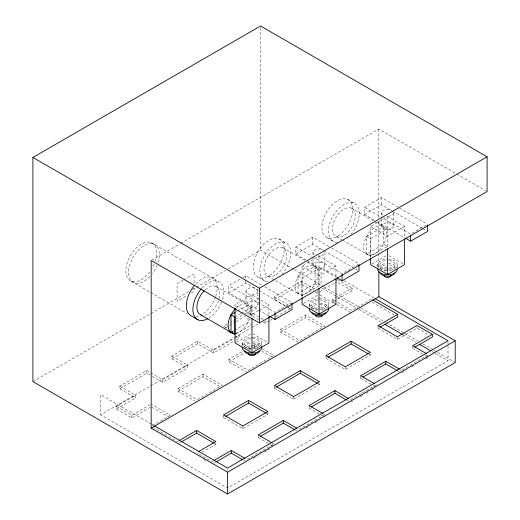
<?xml version="1.0" encoding="UTF-8"?>
<svg xmlns="http://www.w3.org/2000/svg" width="520" height="520" viewBox="0 0 520 520"><rect width="100%" height="100%" fill="white"/><g stroke="black" fill="none" stroke-linecap="round" stroke-linejoin="round"><path stroke-width="0.39" stroke-dasharray="2.6 1.95" d="M151.879 260.058L179.985 243.834M180.687 243.425L378.84 129.025L456.163 173.667M183.157 280.163L177.073 283.673L177.073 301.184L187.337 295.262M183.833 279.773L194.09 273.845L194.09 284.264M32.91 381.628L150.261 313.878M150.963 313.476L188.903 291.57M192.419 289.543L225.446 270.471M228.254 268.853L260.579 250.192L293.605 269.256M191.386 292.923L194.09 291.363L194.09 288.21M268.736 315.835L228.813 292.786L228.813 285.668L240.344 279.012M243.055 277.446L245.765 275.88L261.872 285.181M306.351 260.15L295.841 254.085L295.841 246.968L312.793 237.185L328.9 246.487M374.218 220.161L364.416 214.5L364.416 207.383L381.362 197.594L398.873 207.701M228.813 292.786L245.765 282.997L258.375 290.277M295.841 254.085L312.793 244.303L323.297 250.367M364.416 214.5L381.362 204.711L391.872 210.775M235.027 307.125L235.027 304.733L251.979 294.944L260.111 299.644M302.055 297.115L302.055 266.032L319.007 256.25L335.953 266.032L335.953 277.192M370.624 257.53L370.624 226.447L387.575 216.658L404.528 226.447L404.528 237.601M235.736 312.078L237.088 311.298M237.764 310.908L247.897 305.058L251.875 307.378L251.875 316.836M298.031 293.456L298.031 276.114L314.925 266.357L318.903 268.678L318.903 286.026L302.016 295.776L297.017 292.682A16.12 9.308 -60 0 1 299.097 274.293A16.12 9.308 -60 0 1 314.125 265.752L314.925 266.357M366.6 236.522L383.494 226.772L387.472 229.093L370.454 238.745L366.6 236.522L366.6 253.864L370.584 256.185L387.472 246.435L383.624 244.212L366.73 253.962L367.529 254.572A16.12 9.308 -60 0 0 382.558 246.031A16.12 9.308 -60 0 0 384.637 227.643L383.624 226.869L383.624 244.212M234.858 317.031L240.936 313.521M241.612 313.131L251.875 307.378M298.031 276.114L301.886 278.337L318.78 268.587M119.841 386.113L135.668 395.252L135.668 397.924L119.841 388.778L119.841 386.113L146.803 370.546L150.248 372.528M171.841 356.09L187.675 365.228L187.675 367.894L171.841 358.755L171.841 356.09L197.652 341.185L213.486 350.324L233.714 338.65M226.947 324.272L223.464 326.287L227.591 328.673M229.743 322.66L235.319 319.436M236.022 319.033L244.387 314.204M245.089 313.8L249.275 311.382L260.286 317.74M285.324 305.955L274.313 299.598L274.313 296.927L301.275 281.359L315.042 289.308M119.841 388.778L146.803 373.21L151.619 375.993M171.841 358.755L197.652 343.856L213.486 352.996L235.112 340.509M225.556 327.743L235.319 322.108M236.022 321.704L245.785 316.069M274.313 299.598L301.275 284.031L314.353 291.577M258.758 310.603L251.979 314.522L235.027 304.733M259.435 310.213L268.925 304.733L268.925 315.894M335.953 266.032L319.007 275.821L302.055 266.032M404.528 226.447L387.575 236.23L370.624 226.447M231.133 332.248L233.838 330.688M234.507 330.298L248.02 322.498L251.875 324.721M315.048 283.797L298.161 293.553L298.961 294.158A16.12 9.308 -60 0 0 313.989 285.623A16.12 9.308 -60 0 0 316.069 267.228L315.048 266.454L315.048 283.797L318.903 286.026M235.658 334.081L251.199 325.111M358.345 264.264L342.069 273.656L314.756 257.887M426.231 225.069L410.637 234.072L364.416 207.383M151.3 424.028L100.594 394.751L100.594 414.772L233.994 337.747M234.696 337.344L250.848 328.022M251.55 327.613L258.57 323.564M150.391 407.212L131.82 417.937L116.409 409.038L116.409 406.374L135.668 395.252M150.93 372.931L162.637 379.685L187.675 365.228M234.41 338.247L239.291 335.426L239.291 338.091L235.807 340.106M116.409 409.038L135.668 397.924M152.308 376.389L162.637 382.356L187.675 367.894M263.042 322.003L265.103 323.193L269.276 320.781M269.971 320.385L272.058 319.176M276.231 316.771L290.141 308.737L290.141 306.065M315.042 291.974L317.109 293.169L319.215 291.954M319.917 291.551L336.057 282.23M236.386 342.206L250.62 333.983M303.413 303.505L317.649 295.288M371.982 263.919L386.9 255.307M116.409 406.374L131.82 415.272L151.079 404.151M178.042 388.583L203.086 374.127L222.346 385.242L197.308 399.698L178.042 388.583L178.042 391.248L195.24 401.18M247.468 372.613L228.891 361.894L228.891 359.223L242.144 351.572M247.033 348.751L254.703 344.325L259.519 347.1M280.514 329.42L305.552 314.964L324.812 326.086L299.774 340.541L280.514 329.42L280.514 332.092L299.084 342.81M335.959 304.05L332.521 302.062L332.521 299.397L334.62 298.181M335.322 297.778L352.163 288.054L352.163 290.719L335.322 300.443M178.042 391.248L203.086 376.792L220.279 386.724M228.891 361.894L244.238 353.035M249.125 350.214L254.703 346.99L257.452 348.582M280.514 332.092L305.552 317.636L324.123 328.354M332.521 302.062L334.62 300.846M152.451 425.594L170.339 415.272L151.769 404.547M371.423 299.175L351.78 310.518L335.27 300.983M178.744 440.772L177.365 441.571L153.153 427.59M179.433 443.047L180.811 442.254M223.594 414.882L223.594 417.547L224.984 416.748M274.443 386.191L274.443 388.193L275.841 387.387M326.066 355.719L326.066 358.391L327.457 357.584M378.066 325.695L378.066 328.361L379.47 327.555M202.131 452.179L215.891 444.236L215.891 442.904M223.594 417.547L242.853 428.668L267.897 414.213L267.897 411.541M274.443 388.193L293.703 399.308L319.514 384.41L319.514 381.738M326.066 358.391L345.325 369.506L370.363 355.05L370.363 353.048M378.066 328.361L397.332 339.482L416.975 328.139L428.883 335.017M213.415 460.791L212.036 461.584L196.631 452.686M214.103 463.06L215.475 462.267M258.264 434.896L258.264 437.567L259.656 436.761M309.114 405.535L309.114 408.207L310.512 407.401M360.737 375.732L360.737 378.404L362.128 377.604M412.737 345.709L412.737 348.381L414.141 347.568M273.234 444.334L246.961 459.505L245.596 458.718M298.968 429.481L324.077 414.979M350.584 399.678L376.396 384.781L375.031 383.994M402.129 369.922L428.402 354.75M253.181 458.582L258.024 455.787M264.245 452.192L267.014 450.6M267.703 450.197L269.776 449M305.942 428.123L310.128 425.704M315.01 422.89L319.195 420.472M351.286 401.947L352.677 401.141M360.353 396.708L363.142 395.096M365.931 393.49L368.719 391.879M371.514 390.267L375.7 387.849M401.434 372.99L405.581 370.598M411.808 367.003L413.881 365.807M425.633 359.021L428.402 357.422M448.012 341.562L448.012 360.776L227.546 488.066L100.594 414.772M456.865 174.07L485.68 190.71M399.575 208.111L427.59 224.283M392.568 211.185L421.987 228.163M422.688 228.572L426.192 230.594M347.613 199.368L354.159 203.151M377.019 221.774L404.339 237.549M351.494 208.15L373.678 220.961M374.374 221.358L383.494 226.772M388.934 255.697L404.528 264.7M336.323 236.555L341.874 239.759M342.57 240.156L367.529 254.572M327.106 237.776L333.658 241.553M331.708 248.099L359.021 263.874M323.999 250.77L352.716 267.351M355.518 268.97L358.319 270.582M295.841 246.968L311.954 256.269M279.045 238.959L285.591 242.736M337.038 276.692L321.055 267.469L321.055 285.883M343.98 280.703L373.854 297.947M307.053 260.559L335.764 277.134M282.925 247.734L305.11 260.546M307.886 262.151L314.125 265.752M315.048 266.454L318.903 268.678M337.454 279.558L352.163 288.054M352.163 290.719L336.752 281.827L336.752 279.156M372.119 302.244L394.257 315.022M294.307 269.659L323.115 286.293M323.817 286.695L360.353 307.794M361.056 308.197L384.943 321.99M385.651 322.4L403.916 332.943M404.619 333.353L417.969 341.055M422.89 343.896L433.426 349.979M434.129 350.389L436.943 352.014M437.645 352.417L455.208 362.557M321.757 287.892L358.235 308.945M358.93 309.348L381.375 322.309M403.124 334.861L415.747 342.154M431.88 351.468L434.681 353.087M435.383 353.49L448.012 360.776M332.521 299.397L334.581 300.586M336.648 304.447L351.091 312.786M412.737 348.381L422.272 353.886M424.996 355.459L427.719 357.026M319.683 294.892L334.601 303.505M267.755 276.146L298.961 294.158M258.538 277.361L265.089 281.144M264.673 286.8L291.993 302.569L275.041 312.358L228.813 285.668M274.313 296.927L288.08 304.876M400.075 369.538L401.434 370.318M259.07 290.68L285.688 306.046M286.39 306.456L290.589 308.88M288.08 307.548L290.141 308.737M368.986 354.257L370.363 355.05M398.028 371.026L399.393 371.813M260.793 300.034L268.925 304.733M151.535 242.736L218.562 281.437M215.891 286.436L247.897 305.058M260.975 318.142L264.413 320.125M258.908 319.618L249.275 314.054L249.275 311.382M360.737 378.404L372.307 385.086M372.99 385.482L375.713 387.056M252.655 333.593L267.572 342.206M231.725 331.052L233.786 332.248M234.475 332.644L239.291 335.426M262.269 348.693L273.962 355.44L248.157 370.344L228.891 359.223M227.591 331.338L231.725 333.723M235.853 336.109L239.291 338.091M261.579 350.961L273.273 357.715M318.142 383.617L319.514 384.41M347.178 400.381L348.543 401.167M131.027 281.144L187.33 313.651M323.414 413.797L324.772 414.583M309.114 408.207L320.69 414.888M321.373 415.285L324.096 416.858M266.519 413.419L267.897 414.213M295.562 430.183L296.92 430.969M272.565 443.151L273.93 443.937M258.264 437.567L269.841 444.249M270.524 444.639L273.247 446.212M151.769 407.212L168.279 416.748M214.513 443.443L215.891 444.236M243.555 460.207L244.92 460.993M151.996 424.431L154.772 426.036M203.632 459.401L205.732 460.616M370.584 256.185L370.454 238.745M366.6 253.864L365.586 253.091A16.12 9.308 -60 0 1 367.666 234.702A16.12 9.308 -60 0 1 382.694 226.161M302.016 295.776L301.886 278.337M416.975 326.807L416.975 328.139M397.339 265.233L397.339 268.938M397.332 336.817L397.332 339.482M393.51 213.194L393.51 226.538A5.993 3.458 0 0 1 384.072 229.034A5.993 3.458 0 0 1 385.053 223.067A5.993 3.458 0 0 1 393.51 226.538M387.575 216.658L387.575 247.741M381.576 212.544L381.576 215.683M381.576 218.822L381.576 225.888M381.362 197.594L381.362 204.711M378.84 129.025L378.84 218.114M378.84 221.351L378.84 252.935M378.84 253.747L378.84 267.514M377.812 264.173L377.812 268.619M345.325 366.841L345.325 369.506M328.77 304.817L328.77 307.781M324.942 266.13A5.993 3.458 0 0 0 316.485 262.652A5.993 3.458 0 0 0 315.503 268.619A5.993 3.458 0 0 0 324.942 266.13L324.942 252.785A5.993 3.458 0 0 1 318.409 255.899M319.007 256.25L319.007 287.333M317.109 290.498L317.109 293.169M313.007 252.129L313.007 256.055M313.007 256.841L313.007 265.473M312.793 237.185L312.793 244.303M309.244 303.758L309.244 308.211M305.552 314.964L305.552 317.636M301.275 281.359L301.275 284.031M293.703 396.643L293.703 399.308M265.103 320.522L265.103 323.193M261.742 343.519L261.742 346.482M260.579 27.625L260.579 250.192M257.913 291.48A5.993 3.458 0 0 1 248.475 293.976A5.993 3.458 0 0 1 249.451 288.008A5.993 3.458 0 0 1 257.913 291.48L257.913 304.824A5.993 3.458 0 0 1 248.475 307.32A5.993 3.458 0 0 1 249.451 301.353A5.993 3.458 0 0 1 257.913 304.824M254.703 344.325L254.703 346.99M251.979 294.944L251.979 317.265M248.02 314.613L248.02 305.156L249.041 305.929A16.12 9.308 -60 0 1 250.374 316.387M248.02 317.766L248.02 322.498M245.98 290.829L245.98 304.174M245.765 275.88L245.765 282.997M242.853 425.997L242.853 428.668M242.216 342.459L242.216 346.164M227.546 468.845L227.546 470.45M213.486 350.324L213.486 352.996M203.086 374.127L203.086 376.792M197.652 341.185L197.652 343.856M162.637 379.685L162.637 382.356M146.803 370.546L146.803 373.21M131.82 415.272L131.82 417.937M149.89 276.517A21.795 12.584 -60 0 1 128.661 274.248A21.795 12.584 -60 0 1 146.731 244.4A21.795 12.584 -60 0 1 157.742 263.549M157.19 265.031A21.795 12.584 -60 0 1 152.438 273.488M149.74 271.928A21.795 12.584 -60 0 1 126.334 274.878A21.795 12.584 -60 0 1 142.701 243.406A21.795 12.584 -60 0 1 155.298 261.255M154.187 264.219A21.795 12.584 -60 0 1 151.99 268.554M195.852 283.842A21.795 12.584 -60 0 1 212.849 278.103A21.795 12.584 -60 0 1 215.774 296.173M215.527 296.907A21.795 12.584 -60 0 1 202.644 314.113M198.633 316.089A21.795 12.584 -60 0 1 196.313 316.647M319.923 298.649A9.809 5.662 0 0 1 328.803 304.077A9.809 5.662 0 0 1 320.645 309.868M318.091 309.927A9.809 5.662 0 0 1 309.218 303.947A9.809 5.662 0 0 1 319.286 298.63M314.36 254.664A5.993 3.458 0 0 1 315.159 249.789A5.993 3.458 0 0 1 323.596 250.25M267.709 281.801A21.795 12.584 -60 0 1 263.809 256.796A21.795 12.584 -60 0 1 287.716 244.192A21.795 12.584 -60 0 1 281.781 274.385M311.376 308.737A7.625 4.401 0 0 1 317.031 304.486M319.67 304.35A7.625 4.401 0 0 1 326.372 307.6M312.403 309.205A7.625 4.401 0 0 1 317.031 307.151M319.67 307.021A7.625 4.401 0 0 1 325.611 309.205M319.67 299.904A7.625 4.401 0 0 1 326.625 304.48A7.625 4.401 0 0 1 319.007 308.692M317.031 308.542A7.625 4.401 0 0 1 311.441 303.713A7.625 4.401 0 0 1 319.007 299.884M315.633 310.882A3.491 2.015 0 0 1 317.258 309.66M319.911 309.459A3.491 2.015 0 0 1 322.381 310.882M309.81 306.767A9.809 5.662 0 0 1 317.363 303.154M319.923 303.101A9.809 5.662 0 0 1 327.918 306.377M388.492 259.064A9.809 5.662 0 0 1 397.378 264.492A9.809 5.662 0 0 1 389.22 270.283M386.659 270.335A9.809 5.662 0 0 1 377.787 264.355A9.809 5.662 0 0 1 387.855 259.038M393.451 212.29A5.993 3.458 0 0 1 386.978 216.314M382.928 215.072A5.993 3.458 0 0 1 383.728 210.203A5.993 3.458 0 0 1 392.165 210.665M336.986 242.242A21.795 12.584 -60 0 1 331.909 218.12A21.795 12.584 -60 0 1 355.882 204.243A21.795 12.584 -60 0 1 350.87 234.202M379.951 269.146A7.625 4.401 0 0 1 386.913 264.764M389.551 264.894A7.625 4.401 0 0 1 395.2 269.146M380.972 269.614A7.625 4.401 0 0 1 386.913 267.43M389.551 267.566A7.625 4.401 0 0 1 394.179 269.614M389.551 260.449A7.625 4.401 0 0 1 395.135 265.278A7.625 4.401 0 0 1 387.575 269.106M386.913 269.087A7.625 4.401 0 0 1 379.957 264.511A7.625 4.401 0 0 1 387.575 260.299M384.202 271.297A3.491 2.015 0 0 1 386.672 269.874M388.479 269.874A3.491 2.015 0 0 1 390.949 271.297M378.385 267.176A9.809 5.662 0 0 1 385.931 263.569M388.492 263.51A9.809 5.662 0 0 1 396.487 266.786M252.895 337.35A9.809 5.662 0 0 1 261.775 342.778A9.809 5.662 0 0 1 253.617 348.569M251.062 348.621A9.809 5.662 0 0 1 242.19 342.641A9.809 5.662 0 0 1 252.258 337.331M201.87 288.197A21.795 12.584 -60 0 1 219.394 281.879A21.795 12.584 -60 0 1 222.072 300.69M221.52 302.172A21.795 12.584 -60 0 1 209.196 317.889M205.303 289.686A16.12 9.308 -60 0 1 216.535 286.78A16.12 9.308 -60 0 1 219.167 298.37M218.491 300.677A16.12 9.308 -60 0 1 203.859 315.322M249.697 318.689A16.12 9.308 -60 0 1 234.39 333.365M235.937 308.224A16.12 9.308 -60 0 1 247.097 304.454M244.348 347.438A7.625 4.401 0 0 1 250.003 343.181M252.642 343.05A7.625 4.401 0 0 1 259.344 346.294M245.375 347.9A7.625 4.401 0 0 1 250.003 345.852M252.642 345.716A7.625 4.401 0 0 1 258.583 347.9M252.642 338.598A7.625 4.401 0 0 1 259.597 343.181A7.625 4.401 0 0 1 251.979 347.393M250.003 347.243A7.625 4.401 0 0 1 244.413 342.413A7.625 4.401 0 0 1 251.979 338.585M248.606 349.583A3.491 2.015 0 0 1 251.076 348.16M252.883 348.16A3.491 2.015 0 0 1 255.353 349.583M242.781 345.469A9.809 5.662 0 0 1 250.335 341.854M252.895 341.796A9.809 5.662 0 0 1 260.891 345.079M275.997 274.703A16.12 9.308 -60 0 0 284.869 249.217A16.12 9.308 -60 0 0 265.161 261.905A16.12 9.308 -60 0 0 275.997 274.703M269.678 275.411A21.795 12.584 -60 0 0 281.671 240.955A21.795 12.584 -60 0 0 255.028 258.108A21.795 12.584 -60 0 0 269.678 275.411M344.565 235.112A16.12 9.308 -60 0 0 353.438 209.625A16.12 9.308 -60 0 0 333.729 222.313A16.12 9.308 -60 0 0 344.565 235.112M338.247 235.827A21.795 12.584 -60 0 0 350.24 201.37A21.795 12.584 -60 0 0 323.596 218.524A21.795 12.584 -60 0 0 338.247 235.827"/><path stroke-width="0.78" d="M32.91 157.443L260.579 26L487.091 156.774L487.091 191.522L259.422 322.966L151.177 260.468L151.177 428.11L227.546 472.206L455.208 340.762L455.208 362.557L227.546 494L32.91 381.628L32.91 157.443L259.422 288.217L487.091 156.774M231.004 314.808L234.858 317.031L234.982 334.471L231.004 332.15L231.004 314.808L235.06 312.468M269.438 316.238L275.041 319.475L291.993 309.686L291.993 303.361M337.168 277.947L342.069 280.774L359.021 270.992L359.021 264.661M405.035 237.952L410.637 241.189L427.59 231.4L427.59 225.076M235.027 308.718L235.027 342.986L251.979 352.775L268.925 342.986L268.925 316.687M302.055 297.914L302.055 304.291L319.007 314.074L335.953 304.291L335.953 278.785M370.624 258.323L370.624 264.7L387.575 274.489L404.528 264.7L404.528 239.2M151.177 428.11L378.84 296.673L455.208 340.762M179.433 440.375L196.631 430.45L215.891 441.571L198.692 451.497M248.631 400.419L223.594 414.882L242.853 425.997L267.897 411.541L248.631 400.419L248.631 403.091L225.68 416.344M300.255 370.624L274.443 385.522L293.703 396.643L319.514 381.738L300.255 370.624L300.255 373.288L276.536 386.984M351.104 341.263L326.066 355.719L345.325 366.841L370.363 352.385L351.104 341.263L351.104 343.935L328.153 357.182M380.172 327.145L397.716 317.018L397.716 314.353L378.066 325.695L397.332 336.817L416.975 325.475L432.387 334.366L432.387 337.038L414.843 347.165M181.493 441.851L196.631 433.115L213.824 443.047M214.103 460.395L231.303 450.463L244.92 458.328M296.92 428.304L283.303 420.44L258.264 434.896L271.882 442.76M348.543 398.502L334.925 390.637L309.114 405.535L322.731 413.4M399.393 369.142L385.775 361.276L360.737 375.732L374.354 383.598M432.387 334.366L412.737 345.709L426.354 353.574M216.164 461.871L231.303 453.135L242.873 459.817M260.351 436.358L283.303 423.111L294.879 429.793M311.207 406.998L334.925 393.309L346.502 399.99M362.824 377.201L385.775 363.948L397.351 370.63M375.238 298.747L448.012 340.762L227.546 468.046L154.772 426.036M372.808 299.975L397.716 314.353M384.885 324.331L402.422 334.457M419.25 344.175L430.476 350.656M351.104 343.935L368.303 353.86M200.727 314.841L231.933 332.859A16.12 9.308 -60 0 0 233.74 333.333M300.255 373.288L317.454 383.221M198.061 319.839L191.51 316.062A21.795 12.584 -60 0 1 194.799 285.006M248.631 403.091L265.831 413.023M231.004 332.15L229.989 331.377A16.12 9.308 -60 0 1 235.378 308.776M231.133 332.248L231.933 332.859M410.637 235.651L410.637 241.189M387.575 248.983L387.575 274.489M385.775 361.276L385.775 363.948M378.84 271.564L378.84 296.673M342.069 274.45L342.069 280.774M334.925 390.637L334.925 393.309M319.007 288.574L319.007 314.074M283.303 420.44L283.303 423.111M275.041 313.144L275.041 319.475M259.422 288.217L259.422 322.966M251.979 318.507L251.979 352.775M231.303 450.463L231.303 453.135M227.546 472.206L227.546 494M196.631 430.45L196.631 433.115M326.372 312.546A7.625 4.401 0 0 1 319.007 315.809A7.625 4.401 0 0 1 311.636 312.546M322.498 314.964A3.491 2.015 0 0 1 319.007 316.979A3.491 2.015 0 0 1 315.517 314.964M328.673 307.788A9.809 5.662 0 0 1 319.371 314.392A9.809 5.662 0 0 1 309.244 308.211M394.94 272.954A7.625 4.401 0 0 1 387.575 276.224A7.625 4.401 0 0 1 380.211 272.954M391.066 275.379A3.491 2.015 0 0 1 387.575 277.394A3.491 2.015 0 0 1 384.085 275.379M397.339 269.678A9.809 5.662 0 0 1 386.659 274.788A9.809 5.662 0 0 1 377.812 268.619M207.857 318.689A21.795 12.584 -60 0 1 193.271 313.196A21.795 12.584 -60 0 1 201.344 288.788M201.903 315.224A16.12 9.308 -60 0 1 196.989 305.695A16.12 9.308 -60 0 1 204.178 290.764M259.344 351.247A7.625 4.401 0 0 1 251.979 354.51A7.625 4.401 0 0 1 244.608 351.247M255.469 353.665A3.491 2.015 0 0 1 251.979 355.68A3.491 2.015 0 0 1 248.489 353.665M261.644 346.489A9.809 5.662 0 0 1 252.343 353.093A9.809 5.662 0 0 1 242.216 346.905"/></g></svg>
